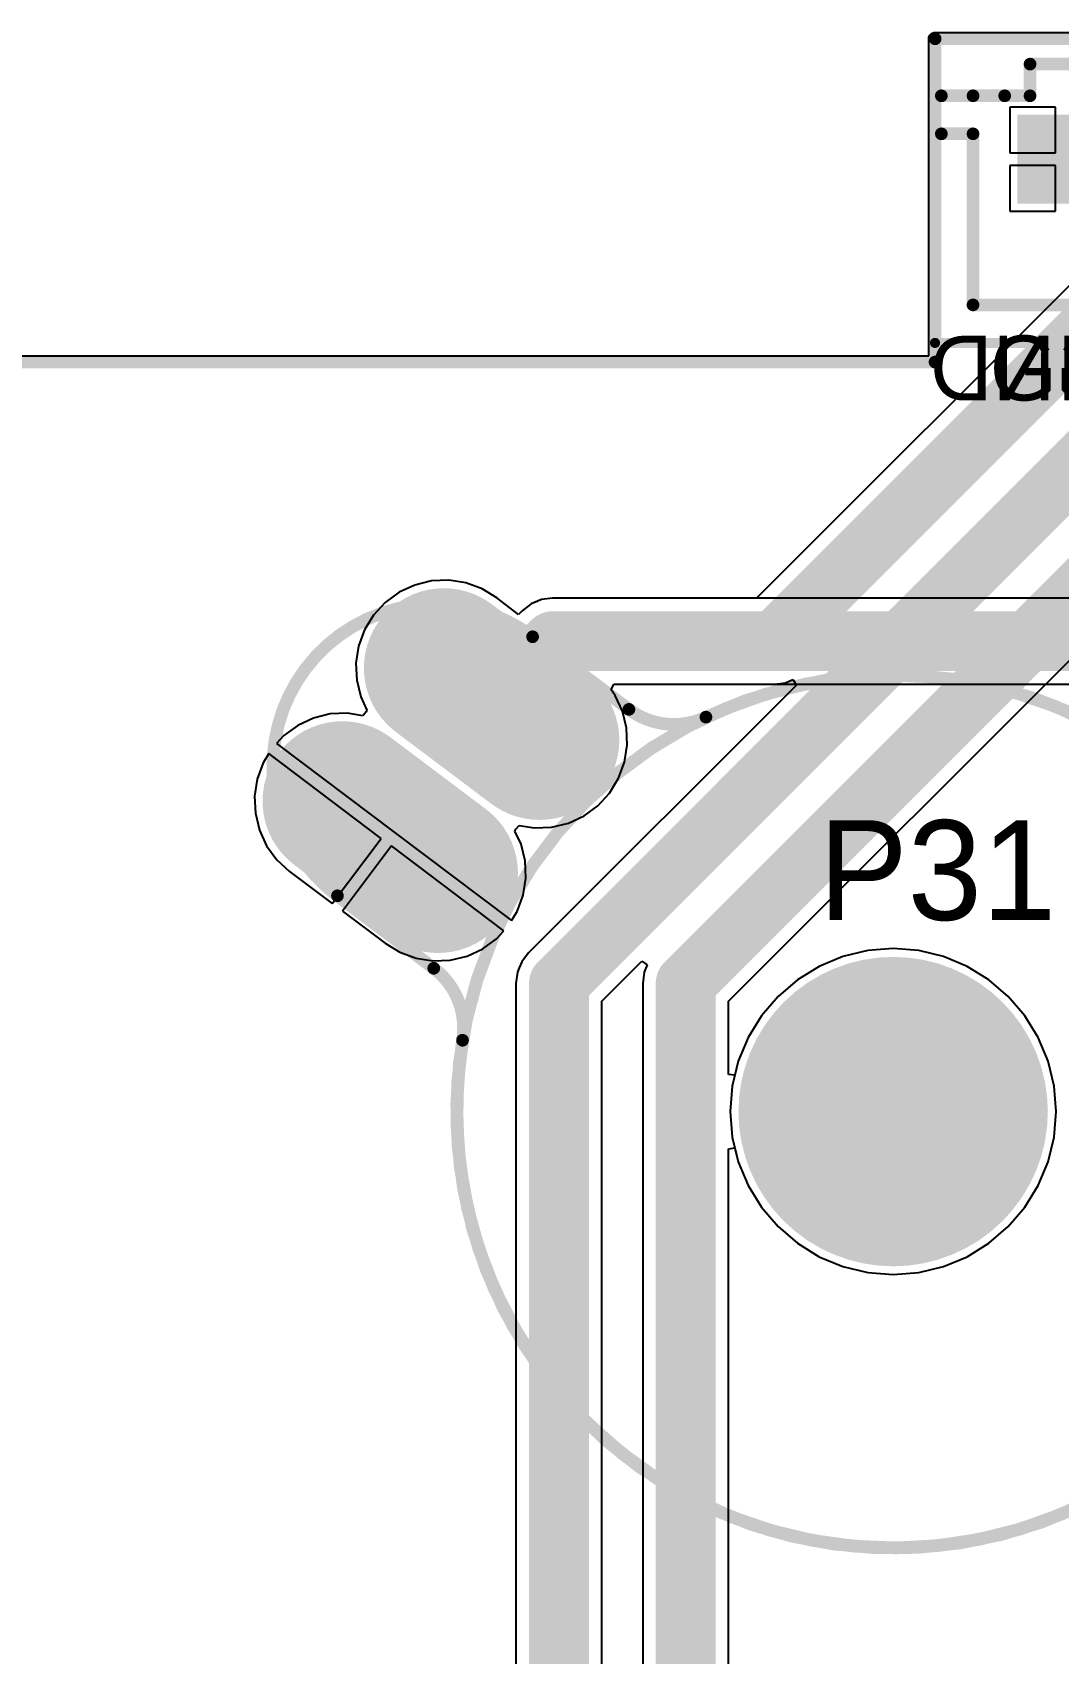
# Model space of a CAD drawing. Header units: millimetres. Extents: x -0.01 to 6.54, y 0.01 to 3.19.
# Drawn here: x 4.398 to 5.208, y 1.911 to 3.19 of the extents above; entities that cross this region are included whole.
import ezdxf

# ---------------------------------------------------------------- set-up
doc = ezdxf.new("R2010")
doc.units = ezdxf.units.MM
doc.header["$MEASUREMENT"] = 0
for name, color, linetype in [('BottomLayer', 5, 'Continuous'), ('BottomOverlay', 54, 'Continuous'), ('BottomSolder', 6, 'Continuous'), ('Mechanical1', 6, 'Continuous'), ('MultiLayer', 9, 'Continuous'), ('PadHoleLayer', 156, 'Continuous'), ('TopLayer', 1, 'Continuous'), ('TopOverlay', 2, 'Continuous'), ('TopSolder', 216, 'Continuous'), ('ViaHoleLayer', 16, 'Continuous')]:
    doc.layers.add(name, color=color, linetype=linetype)

# ---------------------------------------------------------------- blocks, each defined once
blk = doc.blocks.new('HDR_7X1_2_54_3')
at = {"layer": 'BottomLayer', "const_width": 0.031}
for points in [[(-0.2155, 0, 1), (-0.1845, 0, 1)], [(-0.1155, 0, 1), (-0.0845, 0, 1)], [(-0.0155, 0, 1), (0.0155, 0, 1)], [(0.0845, 0, 1), (0.1155, 0, 1)], [(0.1845, 0, 1), (0.2155, 0, 1)], [(0.2845, 0, 1), (0.3155, 0, 1)]]:
    blk.add_lwpolyline(points, format="xyb", close=True, dxfattribs=at)
at = {"layer": 'BottomLayer'}
blk.add_solid([(-0.331, -0.031), (-0.269, -0.031), (-0.331, 0.031), (-0.269, 0.031)], dxfattribs=at)
at = {"layer": 'BottomSolder', "const_width": 0.035}
for points in [[(-0.2175, 0, 1), (-0.1825, 0, 1)], [(-0.1175, 0, 1), (-0.0825, 0, 1)], [(-0.0175, 0, 1), (0.0175, 0, 1)], [(0.0825, 0, 1), (0.1175, 0, 1)], [(0.1825, 0, 1), (0.2175, 0, 1)], [(0.2825, 0, 1), (0.3175, 0, 1)]]:
    blk.add_lwpolyline(points, format="xyb", close=True, dxfattribs=at)
at = {"layer": 'BottomSolder'}
blk.add_solid([(-0.335, -0.035), (-0.265, -0.035), (-0.335, 0.035), (-0.265, 0.035)], dxfattribs=at)
at = {"layer": 'MultiLayer', "const_width": 0.031}
for points in [[(-0.2155, 0, 1), (-0.1845, 0, 1)], [(-0.1155, 0, 1), (-0.0845, 0, 1)], [(-0.0155, 0, 1), (0.0155, 0, 1)], [(0.0845, 0, 1), (0.1155, 0, 1)], [(0.1845, 0, 1), (0.2155, 0, 1)], [(0.2845, 0, 1), (0.3155, 0, 1)]]:
    blk.add_lwpolyline(points, format="xyb", close=True, dxfattribs=at)
at = {"layer": 'MultiLayer'}
blk.add_solid([(-0.331, -0.031), (-0.269, -0.031), (-0.331, 0.031), (-0.269, 0.031)], dxfattribs=at)
at = {"layer": 'PadHoleLayer', "const_width": 0.0175}
for points in [[(-0.30875, 0, 1), (-0.29125, 0, 1)], [(-0.20875, 0, 1), (-0.19125, 0, 1)], [(-0.10875, 0, 1), (-0.09125, 0, 1)], [(-0.00875, 0, 1), (0.00875, 0, 1)], [(0.09125, 0, 1), (0.10875, 0, 1)], [(0.19125, 0, 1), (0.20875, 0, 1)], [(0.29125, 0, 1), (0.30875, 0, 1)]]:
    blk.add_lwpolyline(points, format="xyb", close=True, dxfattribs=at)
at = {"layer": 'TopLayer', "const_width": 0.031}
for points in [[(-0.2155, 0, 1), (-0.1845, 0, 1)], [(-0.1155, 0, 1), (-0.0845, 0, 1)], [(-0.0155, 0, 1), (0.0155, 0, 1)], [(0.0845, 0, 1), (0.1155, 0, 1)], [(0.1845, 0, 1), (0.2155, 0, 1)], [(0.2845, 0, 1), (0.3155, 0, 1)]]:
    blk.add_lwpolyline(points, format="xyb", close=True, dxfattribs=at)
at = {"layer": 'TopLayer'}
blk.add_solid([(-0.331, -0.031), (-0.269, -0.031), (-0.331, 0.031), (-0.269, 0.031)], dxfattribs=at)
at = {"layer": 'TopOverlay', "const_width": 0.008}
for points in [[(-0.4, 0.095), (0.4, 0.095)], [(-0.4, -0.145), (-0.4, 0.095)], [(0.4, -0.145), (0.4, 0.095)], [(-0.4, -0.145), (0.4, -0.145)]]:
    blk.add_lwpolyline(points, dxfattribs=at)
at = {"layer": 'TopOverlay', "const_width": 0.004}
for points in [[(-0.402, 0.095, 1), (-0.398, 0.095, 1)], [(-0.402, 0.095, 1), (-0.398, 0.095, 1)], [(0.398, 0.095, 1), (0.402, 0.095, 1)], [(0.398, 0.095, 1), (0.402, 0.095, 1)], [(-0.402, -0.145, 1), (-0.398, -0.145, 1)], [(-0.402, -0.145, 1), (-0.398, -0.145, 1)], [(0.398, -0.145, 1), (0.402, -0.145, 1)], [(0.398, -0.145, 1), (0.402, -0.145, 1)]]:
    blk.add_lwpolyline(points, format="xyb", close=True, dxfattribs=at)
at = {"layer": 'TopSolder', "const_width": 0.035}
for points in [[(-0.2175, 0, 1), (-0.1825, 0, 1)], [(-0.1175, 0, 1), (-0.0825, 0, 1)], [(-0.0175, 0, 1), (0.0175, 0, 1)], [(0.0825, 0, 1), (0.1175, 0, 1)], [(0.1825, 0, 1), (0.2175, 0, 1)], [(0.2825, 0, 1), (0.3175, 0, 1)]]:
    blk.add_lwpolyline(points, format="xyb", close=True, dxfattribs=at)
at = {"layer": 'TopSolder'}
blk.add_solid([(-0.335, -0.035), (-0.265, -0.035), (-0.335, 0.035), (-0.265, 0.035)], dxfattribs=at)

msp = doc.modelspace()

# ---------------------------------------------------------------- linework, layer by layer
at = {"layer": 'BottomLayer'}
for p, q in [((5.105, 3.1864), (5.1058, 3.1882)), ((5.105, 2.9353), (5.105, 3.1864)), ((5.1058, 3.1882), (5.1072, 3.1897)), ((5.1072, 3.1897), (5.1091, 3.1904)), ((5.1091, 3.1904), (5.911, 3.1904)), ((5.205, 3.1314), (5.169, 3.1314)), ((5.169, 3.1314), (5.169, 3.0954)), ((5.205, 3.0954), (5.205, 3.1314)), ((5.169, 3.0954), (5.205, 3.0954)), ((5.205, 3.0854), (5.169, 3.0854)), ((5.169, 3.0854), (5.169, 3.0494)), ((5.205, 3.0494), (5.205, 3.0854)), ((5.169, 3.0494), (5.205, 3.0494)), ((3.6709, 2.9353), (5.105, 2.9353)), ((4.6994, 2.7543), (4.6871, 2.7486)), ((4.7127, 2.7576), (4.6994, 2.7543)), ((4.7263, 2.7581), (4.7127, 2.7576)), ((4.7397, 2.756), (4.7263, 2.7581)), ((4.7525, 2.7513), (4.7397, 2.756)), ((4.7641, 2.7443), (4.7525, 2.7513)), ((4.6761, 2.7406), (4.6669, 2.7306)), ((4.6871, 2.7486), (4.6761, 2.7406)), ((4.7814, 2.7312), (4.7641, 2.7443)), ((4.7912, 2.7394), (4.7842, 2.734)), ((4.7994, 2.7428), (4.7912, 2.7394)), ((4.8082, 2.7439), (4.7994, 2.7428)), ((5.2332, 2.7439), (4.8082, 2.7439)), ((4.6669, 2.7306), (4.6598, 2.719)), ((4.7842, 2.734), (4.7814, 2.7312)), ((4.6598, 2.719), (4.6551, 2.7062)), ((4.6551, 2.7062), (4.653, 2.6928)), ((4.653, 2.6928), (4.6536, 2.6792)), ((4.6536, 2.6792), (4.6568, 2.666)), ((4.8543, 2.6716), (4.8566, 2.6761)), ((4.8566, 2.6761), (5.2191, 2.6761)), ((4.6568, 2.666), (4.6616, 2.6556)), ((4.8576, 2.6672), (4.8543, 2.6716)), ((4.8633, 2.6549), (4.8576, 2.6672)), ((4.6194, 2.6493), (4.6071, 2.6436)), ((4.6327, 2.6526), (4.6194, 2.6493)), ((4.6463, 2.6531), (4.6327, 2.6526)), ((4.6583, 2.6512), (4.6463, 2.6531)), ((4.661, 2.6542), (4.6583, 2.6512)), ((4.6616, 2.6556), (4.661, 2.6542)), ((4.8665, 2.6416), (4.8633, 2.6549)), ((4.5961, 2.6356), (4.5903, 2.6293)), ((4.6071, 2.6436), (4.5961, 2.6356)), ((4.8671, 2.628), (4.8665, 2.6416)), ((4.5903, 2.6293), (4.6831, 2.5594)), ((4.865, 2.6146), (4.8671, 2.628)), ((4.5798, 2.614), (4.5751, 2.6012)), ((4.5843, 2.6213), (4.5798, 2.614)), ((4.673, 2.5544), (4.5843, 2.6213)), ((4.8603, 2.6018), (4.865, 2.6146)), ((4.5751, 2.6012), (4.573, 2.5878)), ((4.8532, 2.5902), (4.8603, 2.6018)), ((4.573, 2.5878), (4.5736, 2.5742)), ((4.844, 2.5802), (4.8532, 2.5902)), ((4.5736, 2.5742), (4.5768, 2.561)), ((4.8207, 2.5665), (4.833, 2.5722)), ((4.833, 2.5722), (4.844, 2.5802)), ((4.5768, 2.561), (4.5825, 2.5486)), ((4.6831, 2.5594), (4.7758, 2.4895)), ((4.7785, 2.5602), (4.7791, 2.5616)), ((4.7833, 2.5499), (4.7785, 2.5602)), ((4.7791, 2.5616), (4.7818, 2.5646)), ((4.7818, 2.5646), (4.7938, 2.5627)), ((4.7938, 2.5627), (4.8074, 2.5633)), ((4.8074, 2.5633), (4.8207, 2.5665)), ((4.5825, 2.5486), (4.5906, 2.5376)), ((4.6343, 2.503), (4.673, 2.5544)), ((4.681, 2.5484), (4.6423, 2.497)), ((4.7698, 2.4815), (4.681, 2.5484)), ((4.7865, 2.5366), (4.7833, 2.5499)), ((4.5906, 2.5376), (4.6006, 2.5284)), ((4.7871, 2.523), (4.7865, 2.5366)), ((4.6006, 2.5284), (4.6343, 2.503)), ((4.785, 2.5096), (4.7871, 2.523)), ((4.7803, 2.4968), (4.785, 2.5096)), ((4.6423, 2.497), (4.676, 2.4716)), ((4.7758, 2.4895), (4.7803, 2.4968)), ((4.676, 2.4716), (4.6876, 2.4645)), ((4.753, 2.4672), (4.764, 2.4752)), ((4.764, 2.4752), (4.7698, 2.4815)), ((4.6876, 2.4645), (4.7004, 2.4598)), ((4.7004, 2.4598), (4.7138, 2.4577)), ((4.7138, 2.4577), (4.7274, 2.4583)), ((4.7274, 2.4583), (4.7407, 2.4615)), ((4.7407, 2.4615), (4.753, 2.4672)), ((5.0372, 2.4611), (5.0186, 2.4533)), ((5.0569, 2.4658), (5.0372, 2.4611)), ((5.077, 2.4674), (5.0569, 2.4658)), ((5.0971, 2.4658), (5.077, 2.4674)), ((5.1167, 2.4611), (5.0971, 2.4658)), ((5.1353, 2.4533), (5.1167, 2.4611)), ((5.0186, 2.4533), (5.0014, 2.4428)), ((5.1525, 2.4428), (5.1353, 2.4533)), ((5.0014, 2.4428), (4.9861, 2.4297)), ((5.1678, 2.4297), (5.1525, 2.4428)), ((4.9861, 2.4297), (4.973, 2.4144)), ((5.1809, 2.4144), (5.1678, 2.4297)), ((4.973, 2.4144), (4.9625, 2.3972)), ((5.1915, 2.3972), (5.1809, 2.4144)), ((4.9625, 2.3972), (4.9547, 2.3786)), ((5.1992, 2.3786), (5.1915, 2.3972)), ((4.9547, 2.3786), (4.95, 2.3589)), ((5.2039, 2.3589), (5.1992, 2.3786)), ((4.95, 2.3589), (4.9484, 2.3388)), ((5.2055, 2.3388), (5.2039, 2.3589)), ((4.9484, 2.3388), (4.95, 2.3187)), ((5.2039, 2.3187), (5.2055, 2.3388)), ((4.95, 2.3187), (4.9547, 2.2991)), ((5.1992, 2.2991), (5.2039, 2.3187)), ((4.9547, 2.2991), (4.9625, 2.2805)), ((5.1915, 2.2805), (5.1992, 2.2991)), ((4.9625, 2.2805), (4.973, 2.2633)), ((5.1809, 2.2633), (5.1915, 2.2805)), ((4.973, 2.2633), (4.9861, 2.248)), ((5.1678, 2.248), (5.1809, 2.2633)), ((4.9861, 2.248), (5.0014, 2.2349)), ((5.1525, 2.2349), (5.1678, 2.248)), ((5.0014, 2.2349), (5.0186, 2.2243)), ((5.1353, 2.2243), (5.1525, 2.2349)), ((5.0186, 2.2243), (5.0372, 2.2166)), ((5.0372, 2.2166), (5.0569, 2.2119)), ((5.0971, 2.2119), (5.1167, 2.2166)), ((5.1167, 2.2166), (5.1353, 2.2243)), ((5.0569, 2.2119), (5.077, 2.2103)), ((5.077, 2.2103), (5.0971, 2.2119))]:
    msp.add_line(p, q, dxfattribs=at)
for points, const_width in [([(4.7223, 2.6888), (4.7978, 2.632)], 0.1181), ([(4.7601, 2.6619), (4.8082, 2.71)], 0.0472), ([(4.8082, 2.71), (5.2332, 2.71)], 0.0472), ([(4.7601, 2.6604), (4.7601, 2.6619)], 0.0472), ([(4.6423, 2.5838), (4.7178, 2.527)], 0.1181)]:
    msp.add_lwpolyline(points, dxfattribs=dict(at, const_width=const_width))
for points, const_width in [([(4.6928, 2.6888, 1), (4.7518, 2.6888, 1)], 0.0591), ([(4.7964, 2.71, 1), (4.82, 2.71, 1)], 0.0236), ([(4.7964, 2.71, 1), (4.82, 2.71, 1)], 0.0236), ([(4.7683, 2.632, 1), (4.8273, 2.632, 1)], 0.0591), ([(4.7482, 2.6619, 1), (4.7719, 2.6619, 1)], 0.0236), ([(4.7482, 2.6619, 1), (4.7719, 2.6619, 1)], 0.0236), ([(4.7482, 2.6604, 1), (4.7719, 2.6604, 1)], 0.0236), ([(4.6128, 2.5838, 1), (4.6718, 2.5838, 1)], 0.0591), ([(4.6883, 2.527, 1), (4.7473, 2.527, 1)], 0.0591), ([(5.0179, 2.3388, 1), (5.136, 2.3388, 1)], 0.1181)]:
    msp.add_lwpolyline(points, format="xyb", close=True, dxfattribs=dict(at, const_width=const_width))
at = {"layer": 'BottomSolder', "const_width": 0.1261}
for points in [[(4.7223, 2.6888), (4.7978, 2.632)], [(4.6423, 2.5838), (4.7178, 2.527)]]:
    msp.add_lwpolyline(points, dxfattribs=at)
at = {"layer": 'BottomSolder'}
for points, const_width in [([(4.6908, 2.6888, 1), (4.7538, 2.6888, 1)], 0.0631), ([(4.7663, 2.632, 1), (4.8293, 2.632, 1)], 0.0631), ([(4.6108, 2.5838, 1), (4.6738, 2.5838, 1)], 0.0631), ([(4.6863, 2.527, 1), (4.7493, 2.527, 1)], 0.0631), ([(5.0159, 2.3388, 1), (5.138, 2.3388, 1)], 0.1221)]:
    msp.add_lwpolyline(points, format="xyb", close=True, dxfattribs=dict(at, const_width=const_width))
at = {"layer": 'Mechanical1', "const_width": 0.01}
for points in [[(5.1101, 2.9303), (5.1101, 3.1854)], [(5.1101, 3.1854), (5.91, 3.1854)], [(3.6659, 2.9303), (5.11, 2.9303)]]:
    msp.add_lwpolyline(points, dxfattribs=at)
at = {"layer": 'Mechanical1', "const_width": 0.005}
for points in [[(5.1076, 3.1854, 1), (5.1126, 3.1854, 1)], [(5.1076, 3.1854, 1), (5.1126, 3.1854, 1)], [(5.1075, 2.9303, 1), (5.1125, 2.9303, 1)], [(5.1076, 2.9303, 1), (5.1126, 2.9303, 1)]]:
    msp.add_lwpolyline(points, format="xyb", close=True, dxfattribs=at)
at = {"layer": 'MultiLayer', "const_width": 0.1181}
for points in [[(4.7223, 2.6888), (4.7978, 2.632)], [(4.6423, 2.5838), (4.7178, 2.527)]]:
    msp.add_lwpolyline(points, dxfattribs=at)
at = {"layer": 'MultiLayer'}
for points, const_width in [([(4.6928, 2.6888, 1), (4.7518, 2.6888, 1)], 0.0591), ([(4.7683, 2.632, 1), (4.8273, 2.632, 1)], 0.0591), ([(4.6128, 2.5838, 1), (4.6718, 2.5838, 1)], 0.0591), ([(4.6883, 2.527, 1), (4.7473, 2.527, 1)], 0.0591), ([(5.0179, 2.3388, 1), (5.136, 2.3388, 1)], 0.1181)]:
    msp.add_lwpolyline(points, format="xyb", close=True, dxfattribs=dict(at, const_width=const_width))
at = {"layer": 'PadHoleLayer', "const_width": 0.0197}
for points in [[(4.7502, 2.6604, 1), (4.7699, 2.6604, 1)], [(4.6702, 2.5554, 1), (4.6899, 2.5554, 1)]]:
    msp.add_lwpolyline(points, format="xyb", close=True, dxfattribs=at)
at = {"layer": 'TopLayer'}
for p, q in [((5.105, 3.1864), (5.1058, 3.1882)), ((5.105, 2.9353), (5.105, 3.1864)), ((5.1058, 3.1882), (5.1072, 3.1897)), ((5.1072, 3.1897), (5.1091, 3.1904)), ((5.1091, 3.1904), (5.911, 3.1904)), ((5.205, 3.1314), (5.169, 3.1314)), ((5.169, 3.1314), (5.169, 3.0954)), ((5.205, 3.0954), (5.205, 3.1314)), ((5.169, 3.0954), (5.205, 3.0954)), ((5.205, 3.0854), (5.169, 3.0854)), ((5.169, 3.0854), (5.169, 3.0494)), ((5.205, 3.0494), (5.205, 3.0854)), ((5.2761, 3.0509), (4.9691, 2.7439)), ((5.169, 3.0494), (5.205, 3.0494)), ((4.9471, 2.426), (5.5312, 3.01)), ((3.6709, 2.9353), (5.105, 2.9353)), ((4.6994, 2.7543), (4.6871, 2.7486)), ((4.7127, 2.7576), (4.6994, 2.7543)), ((4.7263, 2.7581), (4.7127, 2.7576)), ((4.7397, 2.756), (4.7263, 2.7581)), ((4.7525, 2.7513), (4.7397, 2.756)), ((4.7641, 2.7443), (4.7525, 2.7513)), ((4.6761, 2.7406), (4.6669, 2.7306)), ((4.6871, 2.7486), (4.6761, 2.7406)), ((4.7814, 2.7312), (4.7641, 2.7443)), ((4.7912, 2.7394), (4.7842, 2.734)), ((4.796, 2.7414), (4.7912, 2.7394)), ((4.7994, 2.7428), (4.796, 2.7414)), ((4.8082, 2.7439), (4.7994, 2.7428)), ((4.9691, 2.7439), (4.8082, 2.7439)), ((4.6669, 2.7306), (4.6598, 2.719)), ((4.7842, 2.734), (4.7814, 2.7312)), ((4.6598, 2.719), (4.6551, 2.7062)), ((4.6551, 2.7062), (4.653, 2.6928)), ((4.653, 2.6928), (4.6536, 2.6792)), ((4.6536, 2.6792), (4.6568, 2.666)), ((5.0007, 2.6754), (4.7892, 2.464)), ((4.8543, 2.6716), (4.8566, 2.6761)), ((4.8566, 2.6761), (4.9832, 2.6761)), ((4.9832, 2.6761), (4.992, 2.6772)), ((4.992, 2.6772), (4.9978, 2.6797)), ((4.9978, 2.6797), (5.0007, 2.6754)), ((4.6568, 2.666), (4.6616, 2.6556)), ((4.8576, 2.6672), (4.8543, 2.6716)), ((4.8633, 2.6549), (4.8576, 2.6672)), ((4.6194, 2.6493), (4.6071, 2.6436)), ((4.6327, 2.6526), (4.6194, 2.6493)), ((4.6463, 2.6531), (4.6327, 2.6526)), ((4.6583, 2.6512), (4.6463, 2.6531)), ((4.661, 2.6542), (4.6583, 2.6512)), ((4.6616, 2.6556), (4.661, 2.6542)), ((4.8665, 2.6416), (4.8633, 2.6549)), ((4.5961, 2.6356), (4.5903, 2.6293)), ((4.6071, 2.6436), (4.5961, 2.6356)), ((4.8671, 2.628), (4.8665, 2.6416)), ((4.5903, 2.6293), (4.6831, 2.5594)), ((4.865, 2.6146), (4.8671, 2.628)), ((4.5798, 2.614), (4.5751, 2.6012)), ((4.5843, 2.6213), (4.5798, 2.614)), ((4.673, 2.5544), (4.5843, 2.6213)), ((4.8603, 2.6018), (4.865, 2.6146)), ((4.5751, 2.6012), (4.573, 2.5878)), ((4.8532, 2.5902), (4.8603, 2.6018)), ((4.573, 2.5878), (4.5736, 2.5742)), ((4.844, 2.5802), (4.8532, 2.5902)), ((4.5736, 2.5742), (4.5768, 2.561)), ((4.8207, 2.5665), (4.833, 2.5722)), ((4.833, 2.5722), (4.844, 2.5802)), ((4.5768, 2.561), (4.5825, 2.5486)), ((4.6831, 2.5594), (4.7758, 2.4895)), ((4.7785, 2.5602), (4.7791, 2.5616)), ((4.7833, 2.5499), (4.7785, 2.5602)), ((4.7791, 2.5616), (4.7818, 2.5646)), ((4.7818, 2.5646), (4.7938, 2.5627)), ((4.7938, 2.5627), (4.8074, 2.5633)), ((4.8074, 2.5633), (4.8207, 2.5665)), ((4.5825, 2.5486), (4.5906, 2.5376)), ((4.6343, 2.503), (4.673, 2.5544)), ((4.681, 2.5484), (4.6423, 2.497)), ((4.7698, 2.4815), (4.681, 2.5484)), ((4.7865, 2.5366), (4.7833, 2.5499)), ((4.5906, 2.5376), (4.6006, 2.5284)), ((4.7871, 2.523), (4.7865, 2.5366)), ((4.6006, 2.5284), (4.6343, 2.503)), ((4.785, 2.5096), (4.7871, 2.523)), ((4.7803, 2.4968), (4.785, 2.5096)), ((4.6423, 2.497), (4.676, 2.4716)), ((4.7758, 2.4895), (4.7803, 2.4968)), ((4.676, 2.4716), (4.6876, 2.4645)), ((4.753, 2.4672), (4.764, 2.4752)), ((4.764, 2.4752), (4.7698, 2.4815)), ((4.6876, 2.4645), (4.7004, 2.4598)), ((4.7004, 2.4598), (4.7138, 2.4577)), ((4.7138, 2.4577), (4.7274, 2.4583)), ((4.7274, 2.4583), (4.7407, 2.4615)), ((4.7407, 2.4615), (4.753, 2.4672)), ((4.7838, 2.457), (4.7818, 2.4522)), ((4.7892, 2.464), (4.7838, 2.457)), ((4.8471, 2.426), (4.8786, 2.4575)), ((4.8786, 2.4575), (4.8829, 2.4546)), ((5.0372, 2.4611), (5.0186, 2.4533)), ((5.0569, 2.4658), (5.0372, 2.4611)), ((5.077, 2.4674), (5.0569, 2.4658)), ((5.0971, 2.4658), (5.077, 2.4674)), ((5.1167, 2.4611), (5.0971, 2.4658)), ((5.1353, 2.4533), (5.1167, 2.4611)), ((4.7804, 2.4488), (4.7793, 2.44)), ((4.7818, 2.4522), (4.7804, 2.4488)), ((4.8804, 2.4488), (4.8793, 2.44)), ((4.8829, 2.4546), (4.8804, 2.4488)), ((5.0186, 2.4533), (5.0014, 2.4428)), ((5.1525, 2.4428), (5.1353, 2.4533)), ((4.7793, 2.44), (4.7793, 1.874)), ((4.8793, 2.44), (4.8793, 1.0837)), ((5.0014, 2.4428), (4.9861, 2.4297)), ((5.1678, 2.4297), (5.1525, 2.4428)), ((4.8471, 1.86), (4.8471, 2.426)), ((4.9471, 2.3682), (4.9471, 2.426)), ((4.9861, 2.4297), (4.973, 2.4144)), ((5.1809, 2.4144), (5.1678, 2.4297)), ((4.973, 2.4144), (4.9625, 2.3972)), ((5.1915, 2.3972), (5.1809, 2.4144)), ((4.9625, 2.3972), (4.9547, 2.3786)), ((5.1992, 2.3786), (5.1915, 2.3972)), ((4.9521, 2.3676), (4.9471, 2.3682)), ((4.9547, 2.3786), (4.9521, 2.3676)), ((5.2039, 2.3589), (5.1992, 2.3786)), ((5.2055, 2.3388), (5.2039, 2.3589)), ((5.2039, 2.3187), (5.2055, 2.3388)), ((5.1992, 2.2991), (5.2039, 2.3187)), ((4.9471, 2.3095), (4.9521, 2.3101)), ((4.9471, 1.502), (4.9471, 2.3095)), ((4.9521, 2.3101), (4.9547, 2.2991)), ((4.9547, 2.2991), (4.9625, 2.2805)), ((5.1915, 2.2805), (5.1992, 2.2991)), ((4.9625, 2.2805), (4.973, 2.2633)), ((5.1809, 2.2633), (5.1915, 2.2805)), ((4.973, 2.2633), (4.9861, 2.248)), ((5.1678, 2.248), (5.1809, 2.2633)), ((4.9861, 2.248), (5.0014, 2.2349)), ((5.1525, 2.2349), (5.1678, 2.248)), ((5.0014, 2.2349), (5.0186, 2.2243)), ((5.1353, 2.2243), (5.1525, 2.2349)), ((5.0186, 2.2243), (5.0372, 2.2166)), ((5.0372, 2.2166), (5.0569, 2.2119)), ((5.0971, 2.2119), (5.1167, 2.2166)), ((5.1167, 2.2166), (5.1353, 2.2243)), ((5.0569, 2.2119), (5.077, 2.2103)), ((5.077, 2.2103), (5.0971, 2.2119))]:
    msp.add_line(p, q, dxfattribs=at)
for points, const_width in [([(4.8132, 2.44), (5.41, 3.0368)], 0.0472), ([(4.9132, 2.44), (5.5072, 3.034)], 0.0472), ([(4.9832, 2.71), (5.31, 3.0368)], 0.0472), ([(4.7223, 2.6888), (4.7978, 2.632)], 0.1181), ([(4.7551, 2.6569), (4.8082, 2.71)], 0.0472), ([(4.8082, 2.71), (4.9832, 2.71)], 0.0472), ([(4.7551, 2.6554), (4.7551, 2.6569)], 0.0472), ([(4.6423, 2.5838), (4.7178, 2.527)], 0.1181), ([(4.8132, 1.86), (4.8132, 2.44)], 0.0472), ([(4.9132, 1.0696), (4.9132, 2.44)], 0.0472)]:
    msp.add_lwpolyline(points, dxfattribs=dict(at, const_width=const_width))
for points, const_width in [([(4.6928, 2.6888, 1), (4.7518, 2.6888, 1)], 0.0591), ([(4.7964, 2.71, 1), (4.82, 2.71, 1)], 0.0236), ([(4.7964, 2.71, 1), (4.82, 2.71, 1)], 0.0236), ([(4.9714, 2.71, 1), (4.995, 2.71, 1)], 0.0236), ([(4.9714, 2.71, 1), (4.995, 2.71, 1)], 0.0236), ([(4.7683, 2.632, 1), (4.8273, 2.632, 1)], 0.0591), ([(4.7432, 2.6569, 1), (4.7669, 2.6569, 1)], 0.0236), ([(4.7432, 2.6569, 1), (4.7669, 2.6569, 1)], 0.0236), ([(4.7432, 2.6554, 1), (4.7669, 2.6554, 1)], 0.0236), ([(4.6128, 2.5838, 1), (4.6718, 2.5838, 1)], 0.0591), ([(4.6883, 2.527, 1), (4.7473, 2.527, 1)], 0.0591), ([(4.8014, 2.44, 1), (4.825, 2.44, 1)], 0.0236), ([(4.8014, 2.44, 1), (4.825, 2.44, 1)], 0.0236), ([(4.9014, 2.44, 1), (4.925, 2.44, 1)], 0.0236), ([(4.9014, 2.44, 1), (4.925, 2.44, 1)], 0.0236), ([(5.0179, 2.3388, 1), (5.136, 2.3388, 1)], 0.1181)]:
    msp.add_lwpolyline(points, format="xyb", close=True, dxfattribs=dict(at, const_width=const_width))
at = {"layer": 'TopOverlay', "const_width": 0.01}
for points in [[(5.185, 3.1404), (5.185, 3.1654)], [(5.185, 3.1654), (5.265, 3.1654)], [(5.115, 3.1404), (5.14, 3.1404)], [(5.14, 3.1404), (5.165, 3.1404)], [(5.165, 3.1404), (5.185, 3.1404)], [(5.115, 3.1104), (5.14, 3.1104)], [(5.14, 2.9754), (5.14, 3.1104)], [(5.14, 2.9754), (5.51, 2.9754)], [(4.7924, 2.7135), (4.8684, 2.6562)], [(4.6384, 2.5091), (4.7144, 2.4519)]]:
    msp.add_lwpolyline(points, dxfattribs=at)
at = {"layer": 'TopOverlay', "const_width": 0.005}
for points in [[(5.1825, 3.1654, 1), (5.1875, 3.1654, 1)], [(5.1825, 3.1654, 1), (5.1875, 3.1654, 1)], [(5.1125, 3.1404, 1), (5.1175, 3.1404, 1)], [(5.1375, 3.1404, 1), (5.1425, 3.1404, 1)], [(5.1375, 3.1404, 1), (5.1425, 3.1404, 1)], [(5.1625, 3.1404, 1), (5.1675, 3.1404, 1)], [(5.1625, 3.1404, 1), (5.1675, 3.1404, 1)], [(5.1825, 3.1404, 1), (5.1875, 3.1404, 1)], [(5.1825, 3.1404, 1), (5.1875, 3.1404, 1)], [(5.1125, 3.1104, 1), (5.1175, 3.1104, 1)], [(5.1375, 3.1104, 1), (5.1425, 3.1104, 1)], [(5.1375, 3.1104, 1), (5.1425, 3.1104, 1)], [(5.1375, 2.9754, 1), (5.1425, 2.9754, 1)], [(5.1375, 2.9754, 1), (5.1425, 2.9754, 1)], [(4.7899, 2.7135, 1), (4.7949, 2.7135, 1)], [(4.7899, 2.7135, 1), (4.7949, 2.7135, 1)], [(4.8659, 2.6562, 1), (4.8709, 2.6562, 1)], [(4.8659, 2.6562, 1), (4.8709, 2.6562, 1)], [(4.9267, 2.6501, 1), (4.9317, 2.6501, 1)], [(4.9267, 2.6501, 1), (4.9317, 2.6501, 1)], [(4.6359, 2.5091, 1), (4.6409, 2.5091, 1)], [(4.6359, 2.5091, 1), (4.6409, 2.5091, 1)], [(4.7119, 2.4519, 1), (4.7169, 2.4519, 1)], [(4.7119, 2.4519, 1), (4.7169, 2.4519, 1)], [(4.7346, 2.3951, 1), (4.7396, 2.3951, 1)], [(4.7346, 2.3951, 1), (4.7396, 2.3951, 1)]]:
    msp.add_lwpolyline(points, format="xyb", close=True, dxfattribs=at)
at = {"layer": 'TopOverlay', "const_width": 0.01}
for points in [[(4.6384, 2.5091, -1), (4.7924, 2.7135)], [(5.2247, 2.0276, -4.070095), (5.4168, 2.2826)], [(4.9292, 2.6501, -4.070095), (4.7371, 2.3951)], [(4.9292, 2.6501, -0.279169), (4.8684, 2.6562)], [(4.7144, 2.4519, -0.279169), (4.7371, 2.3951)]]:
    msp.add_lwpolyline(points, format="xyb", dxfattribs=at)
at = {"layer": 'TopSolder', "const_width": 0.1261}
for points in [[(4.7223, 2.6888), (4.7978, 2.632)], [(4.6423, 2.5838), (4.7178, 2.527)]]:
    msp.add_lwpolyline(points, dxfattribs=at)
at = {"layer": 'TopSolder'}
for points, const_width in [([(4.6908, 2.6888, 1), (4.7538, 2.6888, 1)], 0.0631), ([(4.7663, 2.632, 1), (4.8293, 2.632, 1)], 0.0631), ([(4.6108, 2.5838, 1), (4.6738, 2.5838, 1)], 0.0631), ([(4.6863, 2.527, 1), (4.7493, 2.527, 1)], 0.0631), ([(5.0159, 2.3388, 1), (5.138, 2.3388, 1)], 0.1221)]:
    msp.add_lwpolyline(points, format="xyb", close=True, dxfattribs=dict(at, const_width=const_width))
at = {"layer": 'ViaHoleLayer', "const_width": 0.1181}
msp.add_lwpolyline([(5.0179, 2.3388, 1), (5.136, 2.3388, 1)], format="xyb", close=True, dxfattribs=at)

# ---------------------------------------------------------------- block references
at = {"rotation": 360}
msp.add_blockref('HDR_7X1_2_54_3', (5.51, 3.0904), dxfattribs=at)

# ---------------------------------------------------------------- texts
at = {"layer": 'BottomOverlay', "text_generation_flag": 2}
msp.add_text('GND', height=0.05118, rotation=360, dxfattribs=at).set_placement((5.2582, 2.9))
at = {"layer": 'TopOverlay'}
for s, height, p in [('GND', 0.05118, (5.1532, 2.9)), ('P31', 0.07874, (5.0182, 2.49))]:
    msp.add_text(s, height=height, rotation=360, dxfattribs=at).set_placement(p)

doc.saveas('drawing.dxf')
